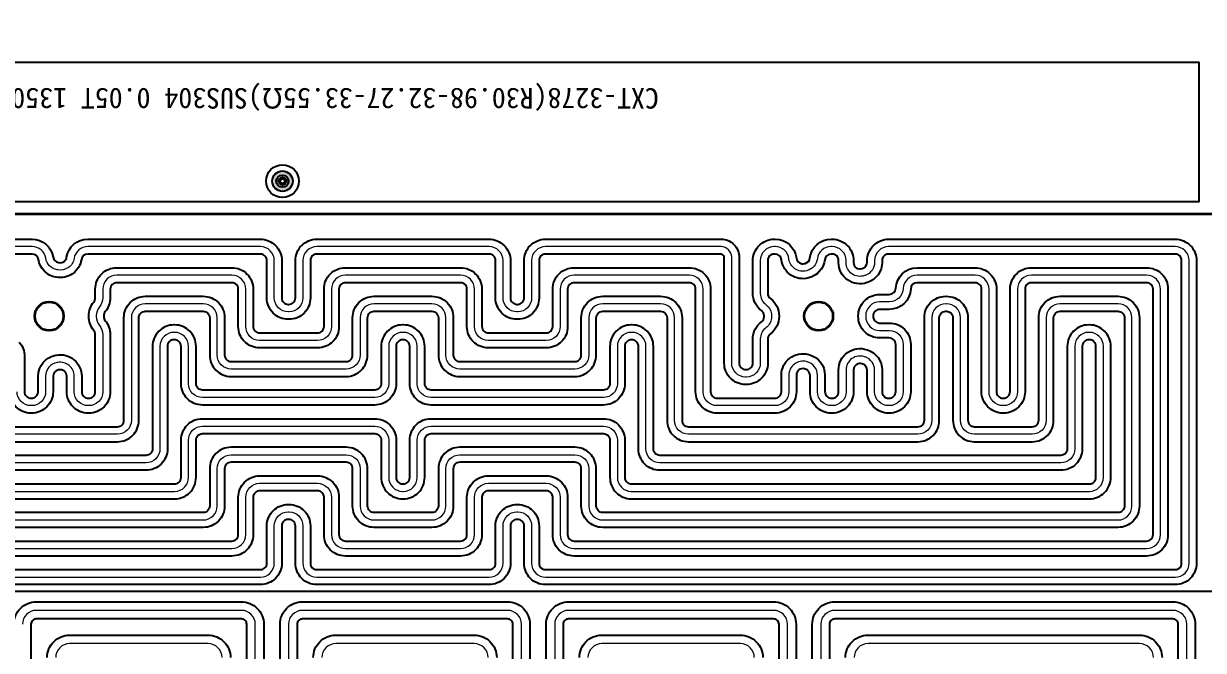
# Model space of a CAD drawing. Header units: millimetres. Extents: x -5937 to 68925, y -3068 to 5300.
# Drawn here: x 61814.9 to 62103.1, y 4489.4 to 4642.6 of the extents above; entities that cross this region are included whole.
import ezdxf

# ---------------------------------------------------------------- set-up
doc = ezdxf.new("R2010")
doc.units = ezdxf.units.MM
doc.header["$LTSCALE"] = 7
doc.header["$PDSIZE"] = -1
doc.layers.add('参照', color=6, linetype='Continuous', lineweight=9)
doc.layers.add('填充', color=3, linetype='Continuous', lineweight=9)
for name, color, linetype in [('发热丝', 3, 'Continuous'), ('发热分区', 20, 'Continuous'), ('菲林', 21, 'Continuous')]:
    doc.layers.add(name, color=color, linetype=linetype)
doc.styles.add('宋体', font='simsun.ttf')
doc.styles.add('斜仿宋', font='tssdeng.shx', dxfattribs={"width": 0.8, "oblique": 8, "bigfont": 'tssdchn.shx'})
doc.dimstyles.new('YanXiu', dxfattribs={"dimtxt": 22.5778, "dimasz": 22.5778, "dimexe": 11.2889, "dimexo": 5.64445, "dimgap": 5.64445, "dimtad": 1, "dimtoh": 1, "dimzin": 9, "dimdsep": 46, "dimtxsty": '斜仿宋', "dimcen": 22.5778, "dimazin": 2, "dimtfac": 1, "dimtmove": 0, "dimatfit": 3, "dimfxl": 1, "dimarcsym": 1})

# ---------------------------------------------------------------- blocks, each defined once
blk = doc.blocks.new('*D124')
at = {"layer": 'Defpoints', "color": 0}
for p in [(62778.12, 4734.39), (61428.12, 4586.94), (62778.12, 4586.94)]:
    blk.add_point(p, dxfattribs=at)
at = {"layer": '填充', "color": 0, "lineweight": -2}
for p, q in [((61428.12, 4592.59), (61428.12, 4745.68)), ((62778.12, 4592.59), (62778.12, 4745.68)), ((61450.7, 4734.39), (62755.54, 4734.39))]:
    blk.add_line(p, q, dxfattribs=at)
at = {"layer": '填充', "color": 0}
for points in [[(61450.7, 4738.15), (61450.7, 4730.63), (61428.12, 4734.39)], [(62755.54, 4730.63), (62755.54, 4738.15), (62778.12, 4734.39)]]:
    blk.add_solid(points, dxfattribs=at)
at = {"layer": '填充', "color": 0, "insert": (62103.12, 4751.32), "char_height": 22.578, "attachment_point": 5, "style": '斜仿宋'}
blk.add_mtext('1350', dxfattribs=at)

msp = doc.modelspace()

# ---------------------------------------------------------------- hatches: boundary and pattern name
at = {"layer": '填充', "ltscale": 10}
h = msp.add_hatch(color=3, dxfattribs=at)
h.dxf.hatch_style = 1
edge = h.paths.add_edge_path()
edge.add_arc((61878.12, 4604.056), 2.5, -360, 0, ccw=False)
edge = h.paths.add_edge_path(flags=16)
edge.add_arc((61878.12, 4604.056), 1.5, -360, 0, ccw=False)
h = msp.add_hatch(color=3, dxfattribs=at)
h.dxf.hatch_style = 1
edge = h.paths.add_edge_path()
edge.add_arc((61878.12, 4604.056), 0.95, -360, 0, ccw=False)
edge = h.paths.add_edge_path(flags=16)
edge.add_arc((61878.12, 4604.056), 0.55, -360, 0, ccw=False)

# ---------------------------------------------------------------- linework, layer by layer
at = {"color": 7, "linetype": 'Continuous', "lineweight": 35}
msp.add_lwpolyline([(61630.12, 4601.056, 0.4142136), (61635.12, 4596.056), (62571.12, 4596.056, 0.4142136), (62576.12, 4601.056)], format="xyb", dxfattribs=at)
for centre in [(61821.12, 4571.056), (62009.12, 4571.056)]:
    msp.add_circle(centre, 3.5, dxfattribs=at)
at = {"layer": '参照'}
for points in [[(61774.766, 4507.293), (61872.73, 4507.293, 0.4142136), (61876.13, 4510.693), (61876.13, 4519.829, -0.4142136), (61879.53, 4523.229), (61879.715, 4523.229, -0.4142136), (61883.115, 4519.829), (61883.115, 4510.693, 0.4142136), (61886.515, 4507.293), (61928.605, 4507.293, 0.4142136), (61932.005, 4510.693), (61932.005, 4519.829, -0.4142136), (61935.405, 4523.229), (61935.589, 4523.229, -0.4142136), (61938.989, 4519.829), (61938.989, 4510.693, 0.4142136), (61942.389, 4507.293), (62096.228, 4507.293, 0.4142136), (62099.628, 4510.693), (62099.628, 4584.656, 0.4142136), (62096.228, 4588.056), (62026.2, 4588.056, 0.4142136), (62022.8, 4584.656), (62022.8, 4584.248, -0.3232598), (62020.47, 4581.021, 0.0036367), (62020.333, 4580.975, -0.5160154), (62015.816, 4584.186), (62015.816, 4584.656, 0.4142136), (62012.416, 4588.056), (62012.18, 4588.056, 0.3785416), (62008.806, 4585.074, -0.308617), (62006.273, 4582.198, 0.0031968), (62006.131, 4582.161, -0.4578797), (62001.87, 4585.05, 0.3805894), (61998.493, 4588.056), (61998.263, 4588.056, 0.4142136), (61994.863, 4584.656), (61994.863, 4576.616, 0.2378516), (61996.242, 4573.882, -0.2394858), (61997.62, 4571.127, 0.0030922), (61997.62, 4570.985, -0.2394858), (61996.242, 4568.23, 0.2378516), (61994.863, 4565.497), (61994.863, 4559.583, -0.4142136), (61991.463, 4556.183), (61991.279, 4556.183, -0.4142136), (61987.879, 4559.583), (61987.879, 4585.456, 0.4142136), (61985.279, 4588.056), (61942.389, 4588.056, 0.4142136), (61938.989, 4584.656), (61938.989, 4575.52, -0.4142136), (61935.589, 4572.12), (61935.405, 4572.12, -0.4142136), (61932.005, 4575.52), (61932.005, 4584.656, 0.4142136), (61928.605, 4588.056), (61886.515, 4588.056, 0.4142136), (61883.115, 4584.656), (61883.115, 4575.52, -0.4142136), (61879.715, 4572.12), (61879.53, 4572.12, -0.4142136), (61876.13, 4575.52), (61876.13, 4584.656, 0.4142136), (61872.73, 4588.056), (61830.559, 4588.056, 0.3695201), (61827.199, 4585.181, -0.4226278), (61823.219, 4582.363, 0.0031415), (61823.077, 4582.388, -0.3202921), (61820.299, 4585.198, 0.3681235), (61816.943, 4588.056), (61774.766, 4588.056, 0.4142136)], [(61781.75, 4514.277), (61865.746, 4514.277, 0.4142136), (61869.146, 4517.677), (61869.146, 4526.814, -0.4142136), (61872.546, 4530.214), (61886.699, 4530.214, -0.4142136), (61890.099, 4526.814), (61890.099, 4517.677, 0.4142136), (61893.499, 4514.277), (61921.62, 4514.277, 0.4142136), (61925.02, 4517.677), (61925.02, 4526.814, -0.4142136), (61928.42, 4530.214), (61942.573, 4530.214, -0.4142136), (61945.973, 4526.814), (61945.973, 4517.677, 0.4142136), (61949.373, 4514.277), (62089.243, 4514.277, 0.4142136), (62092.643, 4517.677), (62092.643, 4577.672, 0.4142136), (62089.243, 4581.072), (62061.122, 4581.072, 0.4142136), (62057.722, 4577.672), (62057.722, 4552.598, -0.4142136), (62054.322, 4549.198), (62054.138, 4549.198, -0.4142136), (62050.738, 4552.598), (62050.738, 4577.672, 0.4142136), (62047.338, 4581.072), (62033.179, 4581.072, 0.4023529), (62029.782, 4577.81, -0.4023529), (62026.385, 4574.548), (62024.02, 4574.548, 0.4160261), (62020.62, 4571.127, -0.0030922), (62020.62, 4570.985, 0.4160261), (62024.02, 4567.564), (62026.385, 4567.564, -0.4142136), (62029.785, 4564.164), (62029.785, 4552.598, -0.4142136), (62026.385, 4549.198), (62026.2, 4549.198, -0.4142136), (62022.8, 4552.598), (62022.8, 4557.864, 0.3232598), (62020.47, 4561.091, -0.0036367), (62020.333, 4561.138, 0.5160154), (62015.816, 4557.927), (62015.816, 4552.598, -0.4142136), (62012.416, 4549.198), (62012.232, 4549.198, -0.4142136), (62008.832, 4552.598), (62008.832, 4556.62, 0.3427154), (62006.273, 4559.914, -0.0031968), (62006.131, 4559.951, 0.493488), (62001.848, 4556.668), (62001.848, 4552.598, -0.4142136), (61998.448, 4549.198), (61984.295, 4549.198, -0.4142136), (61980.895, 4552.598), (61980.895, 4577.672, 0.4142136), (61977.495, 4581.072), (61949.373, 4581.072, 0.4142136), (61945.973, 4577.672), (61945.973, 4568.535, -0.4142136), (61942.573, 4565.135), (61928.42, 4565.135, -0.4142136), (61925.02, 4568.535), (61925.02, 4577.672, 0.4142136), (61921.62, 4581.072), (61893.499, 4581.072, 0.4142136), (61890.099, 4577.672), (61890.099, 4568.535, -0.4142136), (61886.699, 4565.135), (61872.546, 4565.135, -0.4142136), (61869.146, 4568.535), (61869.146, 4577.672, 0.4142136), (61865.746, 4581.072), (61837.625, 4581.072, 0.4142136), (61834.225, 4577.672), (61834.225, 4575.536, -0.1771563), (61833.422, 4573.342, 0.1787513), (61832.62, 4571.127, -0.0030922), (61832.62, 4570.985, 0.1787513), (61833.422, 4568.77, -0.1771563), (61834.225, 4566.576), (61834.225, 4552.598, -0.4142136), (61830.825, 4549.198), (61830.64, 4549.198, -0.4142136), (61827.24, 4552.598), (61827.24, 4556.407, 0.4690725), (61823.219, 4559.75, -0.0031415), (61823.077, 4559.724, 0.364959), (61820.256, 4556.374), (61820.256, 4552.598, -0.4142136), (61816.856, 4549.198), (61816.672, 4549.198, -0.4142136), (61813.272, 4552.598)], [(61788.734, 4521.261), (61858.762, 4521.261, 0.4142136), (61862.162, 4524.661), (61862.162, 4533.798, -0.4142136), (61865.562, 4537.198), (61893.683, 4537.198, -0.4142136), (61897.083, 4533.798), (61897.083, 4524.661, 0.4142136), (61900.483, 4521.261), (61914.636, 4521.261, 0.4142136), (61918.036, 4524.661), (61918.036, 4533.798, -0.4142136), (61921.436, 4537.198), (61949.558, 4537.198, -0.4142136), (61952.958, 4533.798), (61952.958, 4524.661, 0.4142136), (61956.358, 4521.261), (62082.259, 4521.261, 0.4142136), (62085.659, 4524.661), (62085.659, 4570.688, 0.4142136), (62082.259, 4574.088), (62068.106, 4574.088, 0.4142136), (62064.706, 4570.688), (62064.706, 4545.614, -0.4142136), (62061.306, 4542.214), (62047.153, 4542.214, -0.4142136), (62043.753, 4545.614), (62043.753, 4570.688, 0.4142136), (62040.353, 4574.088), (62040.169, 4574.088, 0.4142136), (62036.769, 4570.688), (62036.769, 4545.614, -0.4142136), (62033.369, 4542.214), (61977.31, 4542.214, -0.4142136), (61973.91, 4545.614), (61973.91, 4570.688, 0.4142136), (61970.51, 4574.088), (61956.358, 4574.088, 0.4142136), (61952.958, 4570.688), (61952.958, 4561.551, -0.4142136), (61949.558, 4558.151), (61921.436, 4558.151, -0.4142136), (61918.036, 4561.551), (61918.036, 4570.688, 0.4142136), (61914.636, 4574.088), (61900.483, 4574.088, 0.4142136), (61897.083, 4570.688), (61897.083, 4561.551, -0.4142136), (61893.683, 4558.151), (61865.562, 4558.151, -0.4142136), (61862.162, 4561.551), (61862.162, 4570.688, 0.4142136), (61858.762, 4574.088), (61844.609, 4574.088, 0.4142136), (61841.209, 4570.688), (61841.209, 4545.614, -0.4142136), (61837.809, 4542.214), (61809.687, 4542.214, -0.4142136)], [(61795.719, 4528.246), (61851.777, 4528.246, 0.4142136), (61855.177, 4531.646), (61855.177, 4540.782, -0.4142136), (61858.577, 4544.182), (61900.667, 4544.182, -0.4142136), (61904.067, 4540.782), (61904.067, 4531.646, 0.4142136), (61907.467, 4528.246), (61907.652, 4528.246, 0.4142136), (61911.052, 4531.646), (61911.052, 4540.782, -0.4142136), (61914.452, 4544.182), (61956.542, 4544.182, -0.4142136), (61959.942, 4540.782), (61959.942, 4531.646, 0.4142136), (61963.342, 4528.246), (62075.275, 4528.246, 0.4142136), (62078.675, 4531.646), (62078.675, 4563.703, 0.4142136), (62075.275, 4567.103), (62075.09, 4567.103, 0.4142136), (62071.69, 4563.703), (62071.69, 4538.63, -0.4142136), (62068.29, 4535.23), (61970.326, 4535.23, -0.4142136), (61966.926, 4538.63), (61966.926, 4563.703, 0.4142136), (61963.526, 4567.103), (61963.342, 4567.103, 0.4142136), (61959.942, 4563.703), (61959.942, 4554.567, -0.4142136), (61956.542, 4551.167), (61914.452, 4551.167, -0.4142136), (61911.052, 4554.567), (61911.052, 4563.703, 0.4142136), (61907.652, 4567.103), (61907.467, 4567.103, 0.4142136), (61904.067, 4563.703), (61904.067, 4554.567, -0.4142136), (61900.667, 4551.167), (61858.577, 4551.167, -0.4142136), (61855.177, 4554.567), (61855.177, 4563.703, 0.4142136), (61851.777, 4567.103), (61851.593, 4567.103, 0.4142136), (61848.193, 4563.703), (61848.193, 4538.63, -0.4142136), (61844.793, 4535.23), (61802.703, 4535.23, -0.4142136)]]:
    msp.add_lwpolyline(points, format="xyb", dxfattribs=at)
at = {"layer": '参照', "color": 5}
for points in [[(61871.478, 4418.584), (61871.478, 4495.765, 0.4142136), (61868.078, 4499.165), (61817.984, 4499.165, 0.4142136), (61814.584, 4495.765)], [(61936.5, 4418.584), (61936.5, 4495.765, 0.4142136), (61933.1, 4499.165), (61883.006, 4499.165, 0.4142136), (61879.606, 4495.765), (61879.606, 4418.584, -0.4142136)], [(62001.522, 4420.121), (62001.522, 4495.765, 0.4142136), (61998.122, 4499.165), (61948.027, 4499.165, 0.4142136), (61944.627, 4495.765), (61944.627, 4418.584, -0.4142136)], [(62099.054, 4390.801), (62099.054, 4495.765, 0.4142136), (62095.654, 4499.165), (62013.049, 4499.165, 0.4142136), (62009.649, 4495.765), (62009.649, 4420.241, -0.3929539)], [(61863.35, 4487.637, 0.4142136), (61859.95, 4491.037), (61826.112, 4491.037, 0.4142136), (61822.712, 4487.637)], [(61928.372, 4487.637, 0.4142136), (61924.972, 4491.037), (61891.133, 4491.037, 0.4142136), (61887.733, 4487.637)], [(61993.394, 4487.637, 0.4142136), (61989.994, 4491.037), (61956.155, 4491.037, 0.4142136), (61952.755, 4487.637)], [(62090.926, 4487.637, 0.4142136), (62087.526, 4491.037), (62021.177, 4491.037, 0.4142136), (62017.777, 4487.637)]]:
    msp.add_lwpolyline(points, format="xyb", dxfattribs=at)
at = {"layer": '发热丝'}
for points in [[(61774.766, 4589.881), (61816.943, 4589.881, -0.3681235), (61822.101, 4585.488, 0.3202921), (61823.388, 4584.187, -0.0031415), (61823.553, 4584.157, 0.4226278), (61825.396, 4585.463, -0.3695201), (61830.559, 4589.881), (61872.73, 4589.881, -0.4142136), (61877.955, 4584.656), (61877.955, 4575.52, 0.4142136), (61879.53, 4573.945), (61879.715, 4573.945, 0.4142136), (61881.29, 4575.52), (61881.29, 4584.656, -0.4142136), (61886.515, 4589.881), (61928.605, 4589.881, -0.4142136), (61933.83, 4584.656), (61933.83, 4575.52, 0.4142136), (61935.405, 4573.945), (61935.589, 4573.945, 0.4142136), (61937.164, 4575.52), (61937.164, 4584.656, -0.4142136), (61942.389, 4589.881), (61985.279, 4589.881, -0.4142136), (61989.704, 4585.456), (61989.704, 4559.583, 0.4142136), (61991.279, 4558.008), (61991.463, 4558.008, 0.4142136), (61993.038, 4559.583), (61993.038, 4565.497, -0.2378516), (61995.157, 4569.698, 0.2394858), (61995.795, 4570.974, -0.0030922), (61995.795, 4571.139, 0.2394858), (61995.157, 4572.415, -0.2378516), (61993.038, 4576.616), (61993.038, 4584.656, -0.4142136), (61998.263, 4589.881), (61998.493, 4589.881, -0.3805894), (62003.683, 4585.262, 0.4578797), (62005.657, 4583.923, -0.0031968), (62005.822, 4583.967, 0.308617), (62006.995, 4585.299, -0.3785416), (62012.18, 4589.881), (62012.416, 4589.881, -0.4142136), (62017.641, 4584.656), (62017.641, 4584.186, 0.5160154), (62019.734, 4582.698, -0.0036367), (62019.896, 4582.753, 0.3232598), (62020.975, 4584.248), (62020.975, 4584.656, -0.4142136), (62026.2, 4589.881), (62096.228, 4589.881, -0.4142136), (62101.453, 4584.656), (62101.453, 4510.693, -0.4142136), (62096.228, 4505.468), (61942.389, 4505.468, -0.4142136), (61937.164, 4510.693), (61937.164, 4519.829, 0.4142136), (61935.589, 4521.404), (61935.405, 4521.404, 0.4142136), (61933.83, 4519.829), (61933.83, 4510.693, -0.4142136), (61928.605, 4505.468), (61886.515, 4505.468, -0.4142136), (61881.29, 4510.693), (61881.29, 4519.829, 0.4142136), (61879.715, 4521.404), (61879.53, 4521.404, 0.4142136), (61877.955, 4519.829), (61877.955, 4510.693, -0.4142136), (61872.73, 4505.468), (61774.766, 4505.468, -0.4142136)], [(61774.766, 4509.118), (61872.73, 4509.118, 0.4142136), (61874.305, 4510.693), (61874.305, 4519.829, -0.4142136), (61879.53, 4525.054), (61879.715, 4525.054, -0.4142136), (61884.94, 4519.829), (61884.94, 4510.693, 0.4142136), (61886.515, 4509.118), (61928.605, 4509.118, 0.4142136), (61930.18, 4510.693), (61930.18, 4519.829, -0.4142136), (61935.405, 4525.054), (61935.589, 4525.054, -0.4142136), (61940.814, 4519.829), (61940.814, 4510.693, 0.4142136), (61942.389, 4509.118), (62096.228, 4509.118, 0.4142136), (62097.803, 4510.693), (62097.803, 4584.656, 0.4142136), (62096.228, 4586.231), (62026.2, 4586.231, 0.4142136), (62024.625, 4584.656), (62024.625, 4584.248, -0.3232598), (62021.045, 4579.289, 0.0036367), (62020.933, 4579.251, -0.5160154), (62013.991, 4584.186), (62013.991, 4584.656, 0.4142136), (62012.416, 4586.231), (62012.18, 4586.231, 0.3785416), (62010.617, 4584.85, -0.308617), (62006.725, 4580.43, 0.0031968), (62006.605, 4580.399, -0.4578797), (62000.058, 4584.839, 0.3805894), (61998.493, 4586.231), (61998.263, 4586.231, 0.4142136), (61996.688, 4584.656), (61996.688, 4576.616, 0.2378516), (61997.327, 4575.349, -0.2394858), (61999.445, 4571.116, 0.0030922), (61999.445, 4570.996, -0.2394858), (61997.327, 4566.763, 0.2378516), (61996.688, 4565.497), (61996.688, 4559.583, -0.4142136), (61991.463, 4554.358), (61991.279, 4554.358, -0.4142136), (61986.054, 4559.583), (61986.054, 4585.456, 0.4142136), (61985.279, 4586.231), (61942.389, 4586.231, 0.4142136), (61940.814, 4584.656), (61940.814, 4575.52, -0.4142136), (61935.589, 4570.295), (61935.405, 4570.295, -0.4142136), (61930.18, 4575.52), (61930.18, 4584.656, 0.4142136), (61928.605, 4586.231), (61886.515, 4586.231, 0.4142136), (61884.94, 4584.656), (61884.94, 4575.52, -0.4142136), (61879.715, 4570.295), (61879.53, 4570.295, -0.4142136), (61874.305, 4575.52), (61874.305, 4584.656, 0.4142136), (61872.73, 4586.231), (61830.559, 4586.231, 0.3695201), (61829.003, 4584.899, -0.4226278), (61822.886, 4580.569, 0.0031415), (61822.767, 4580.59, -0.3202921), (61818.498, 4584.907, 0.3681235), (61816.943, 4586.231), (61774.766, 4586.231, 0.4142136)], [(61813.816, 4564.711, -0.18075), (61815.097, 4561.284), (61815.097, 4552.598, 0.4142136), (61816.672, 4551.023), (61816.856, 4551.023, 0.4142136), (61818.431, 4552.598), (61818.431, 4556.374, -0.364959), (61822.767, 4561.522, 0.0031415), (61822.886, 4561.544, -0.4690725), (61829.065, 4556.407), (61829.065, 4552.598, 0.4142136), (61830.64, 4551.023), (61830.825, 4551.023, 0.4142136), (61832.4, 4552.598), (61832.4, 4566.576, 0.1771563), (61832.028, 4567.593, -0.1787513), (61830.795, 4570.996, 0.0030922), (61830.795, 4571.116, -0.1787513), (61832.028, 4574.52, 0.1771563), (61832.4, 4575.536), (61832.4, 4577.672, -0.4142136), (61837.625, 4582.897), (61865.746, 4582.897, -0.4142136), (61870.971, 4577.672), (61870.971, 4568.535, 0.4142136), (61872.546, 4566.96), (61886.699, 4566.96, 0.4142136), (61888.274, 4568.535), (61888.274, 4577.672, -0.4142136), (61893.499, 4582.897), (61921.62, 4582.897, -0.4142136), (61926.845, 4577.672), (61926.845, 4568.535, 0.4142136), (61928.42, 4566.96), (61942.573, 4566.96, 0.4142136), (61944.148, 4568.535), (61944.148, 4577.672, -0.4142136), (61949.373, 4582.897), (61977.495, 4582.897, -0.4142136), (61982.72, 4577.672), (61982.72, 4552.598, 0.4142136), (61984.295, 4551.023), (61998.448, 4551.023, 0.4142136), (62000.023, 4552.598), (62000.023, 4556.668, -0.493488), (62006.605, 4561.714, 0.0031968), (62006.725, 4561.682, -0.3427154), (62010.657, 4556.62), (62010.657, 4552.598, 0.4142136), (62012.232, 4551.023), (62012.416, 4551.023, 0.4142136), (62013.991, 4552.598), (62013.991, 4557.927, -0.5160154), (62020.933, 4562.862, 0.0036367), (62021.045, 4562.824, -0.3232598), (62024.625, 4557.864), (62024.625, 4552.598, 0.4142136), (62026.2, 4551.023), (62026.385, 4551.023, 0.4142136), (62027.96, 4552.598), (62027.96, 4564.164, 0.4142136), (62026.385, 4565.739), (62024.02, 4565.739, -0.4160261), (62018.795, 4570.996, 0.0030922), (62018.795, 4571.116, -0.4160261), (62024.02, 4576.373), (62026.385, 4576.373, 0.4023529), (62027.958, 4577.884, -0.4023529), (62033.179, 4582.897), (62047.338, 4582.897, -0.4142136), (62052.563, 4577.672), (62052.563, 4552.598, 0.4142136), (62054.138, 4551.023), (62054.322, 4551.023, 0.4142136), (62055.897, 4552.598), (62055.897, 4577.672, -0.4142136), (62061.122, 4582.897), (62089.243, 4582.897, -0.4142136), (62094.468, 4577.672), (62094.468, 4517.677, -0.4142136), (62089.243, 4512.452), (61949.373, 4512.452, -0.4142136), (61944.148, 4517.677), (61944.148, 4526.814, 0.4142136), (61942.573, 4528.389), (61928.42, 4528.389, 0.4142136), (61926.845, 4526.814), (61926.845, 4517.677, -0.4142136), (61921.62, 4512.452), (61893.499, 4512.452, -0.4142136), (61888.274, 4517.677), (61888.274, 4526.814, 0.4142136), (61886.699, 4528.389), (61872.546, 4528.389, 0.4142136), (61870.971, 4526.814), (61870.971, 4517.677, -0.4142136), (61865.746, 4512.452), (61781.75, 4512.452, -0.4142136)], [(61781.75, 4516.102), (61865.746, 4516.102, 0.4142136), (61867.321, 4517.677), (61867.321, 4526.814, -0.4142136), (61872.546, 4532.039), (61886.699, 4532.039, -0.4142136), (61891.924, 4526.814), (61891.924, 4517.677, 0.4142136), (61893.499, 4516.102), (61921.62, 4516.102, 0.4142136), (61923.195, 4517.677), (61923.195, 4526.814, -0.4142136), (61928.42, 4532.039), (61942.573, 4532.039, -0.4142136), (61947.798, 4526.814), (61947.798, 4517.677, 0.4142136), (61949.373, 4516.102), (62089.243, 4516.102, 0.4142136), (62090.818, 4517.677), (62090.818, 4577.672, 0.4142136), (62089.243, 4579.247), (62061.122, 4579.247, 0.4142136), (62059.547, 4577.672), (62059.547, 4552.598, -0.4142136), (62054.322, 4547.373), (62054.138, 4547.373, -0.4142136), (62048.913, 4552.598), (62048.913, 4577.672, 0.4142136), (62047.338, 4579.247), (62033.179, 4579.247, 0.4023529), (62031.605, 4577.736, -0.4023529), (62026.385, 4572.723), (62024.02, 4572.723, 0.4160261), (62022.445, 4571.139, -0.0030922), (62022.445, 4570.974, 0.4160261), (62024.02, 4569.389), (62026.385, 4569.389, -0.4142136), (62031.61, 4564.164), (62031.61, 4552.598, -0.4142136), (62026.385, 4547.373), (62026.2, 4547.373, -0.4142136), (62020.975, 4552.598), (62020.975, 4557.864, 0.3232598), (62019.896, 4559.359, -0.0036367), (62019.734, 4559.414, 0.5160154), (62017.641, 4557.927), (62017.641, 4552.598, -0.4142136), (62012.416, 4547.373), (62012.232, 4547.373, -0.4142136), (62007.007, 4552.598), (62007.007, 4556.62, 0.3427154), (62005.822, 4558.146, -0.0031968), (62005.657, 4558.189, 0.493488), (62003.673, 4556.668), (62003.673, 4552.598, -0.4142136), (61998.448, 4547.373), (61984.295, 4547.373, -0.4142136), (61979.07, 4552.598), (61979.07, 4577.672, 0.4142136), (61977.495, 4579.247), (61949.373, 4579.247, 0.4142136), (61947.798, 4577.672), (61947.798, 4568.535, -0.4142136), (61942.573, 4563.31), (61928.42, 4563.31, -0.4142136), (61923.195, 4568.535), (61923.195, 4577.672, 0.4142136), (61921.62, 4579.247), (61893.499, 4579.247, 0.4142136), (61891.924, 4577.672), (61891.924, 4568.535, -0.4142136), (61886.699, 4563.31), (61872.546, 4563.31, -0.4142136), (61867.321, 4568.535), (61867.321, 4577.672, 0.4142136), (61865.746, 4579.247), (61837.625, 4579.247, 0.4142136), (61836.05, 4577.672), (61836.05, 4575.536, -0.1771563), (61834.816, 4572.165, 0.1787513), (61834.445, 4571.139, -0.0030922), (61834.445, 4570.974, 0.1787513), (61834.816, 4569.948, -0.1771563), (61836.05, 4566.576), (61836.05, 4552.598, -0.4142136), (61830.825, 4547.373), (61830.64, 4547.373, -0.4142136), (61825.415, 4552.598), (61825.415, 4556.407, 0.4690725), (61823.553, 4557.955, -0.0031415), (61823.388, 4557.926, 0.364959), (61822.081, 4556.374), (61822.081, 4552.598, -0.4142136), (61816.856, 4547.373), (61816.672, 4547.373, -0.4142136), (61811.447, 4552.598)], [(61809.687, 4544.039), (61837.809, 4544.039, 0.4142136), (61839.384, 4545.614), (61839.384, 4570.688, -0.4142136), (61844.609, 4575.913), (61858.762, 4575.913, -0.4142136), (61863.987, 4570.688), (61863.987, 4561.551, 0.4142136), (61865.562, 4559.976), (61893.683, 4559.976, 0.4142136), (61895.258, 4561.551), (61895.258, 4570.688, -0.4142136), (61900.483, 4575.913), (61914.636, 4575.913, -0.4142136), (61919.861, 4570.688), (61919.861, 4561.551, 0.4142136), (61921.436, 4559.976), (61949.558, 4559.976, 0.4142136), (61951.133, 4561.551), (61951.133, 4570.688, -0.4142136), (61956.358, 4575.913), (61970.51, 4575.913, -0.4142136), (61975.735, 4570.688), (61975.735, 4545.614, 0.4142136), (61977.31, 4544.039), (62033.369, 4544.039, 0.4142136), (62034.944, 4545.614), (62034.944, 4570.688, -0.4142136), (62040.169, 4575.913), (62040.353, 4575.913, -0.4142136), (62045.578, 4570.688), (62045.578, 4545.614, 0.4142136), (62047.153, 4544.039), (62061.306, 4544.039, 0.4142136), (62062.881, 4545.614), (62062.881, 4570.688, -0.4142136), (62068.106, 4575.913), (62082.259, 4575.913, -0.4142136), (62087.484, 4570.688), (62087.484, 4524.661, -0.4142136), (62082.259, 4519.436), (61956.358, 4519.436, -0.4142136), (61951.133, 4524.661), (61951.133, 4533.798, 0.4142136), (61949.558, 4535.373), (61921.436, 4535.373, 0.4142136), (61919.861, 4533.798), (61919.861, 4524.661, -0.4142136), (61914.636, 4519.436), (61900.483, 4519.436, -0.4142136), (61895.258, 4524.661), (61895.258, 4533.798, 0.4142136), (61893.683, 4535.373), (61865.562, 4535.373, 0.4142136), (61863.987, 4533.798), (61863.987, 4524.661, -0.4142136), (61858.762, 4519.436), (61788.734, 4519.436, -0.4142136)], [(61809.687, 4540.389), (61837.809, 4540.389, 0.4142136), (61843.034, 4545.614), (61843.034, 4570.688, -0.4142136), (61844.609, 4572.263), (61858.762, 4572.263, -0.4142136), (61860.337, 4570.688), (61860.337, 4561.551, 0.4142136), (61865.562, 4556.326), (61893.683, 4556.326, 0.4142136), (61898.908, 4561.551), (61898.908, 4570.688, -0.4142136), (61900.483, 4572.263), (61914.636, 4572.263, -0.4142136), (61916.211, 4570.688), (61916.211, 4561.551, 0.4142136), (61921.436, 4556.326), (61949.558, 4556.326, 0.4142136), (61954.783, 4561.551), (61954.783, 4570.688, -0.4142136), (61956.358, 4572.263), (61970.51, 4572.263, -0.4142136), (61972.085, 4570.688), (61972.085, 4545.614, 0.4142136), (61977.31, 4540.389), (62033.369, 4540.389, 0.4142136), (62038.594, 4545.614), (62038.594, 4570.688, -0.4142136), (62040.169, 4572.263), (62040.353, 4572.263, -0.4142136), (62041.928, 4570.688), (62041.928, 4545.614, 0.4142136), (62047.153, 4540.389), (62061.306, 4540.389, 0.4142136), (62066.531, 4545.614), (62066.531, 4570.688, -0.4142136), (62068.106, 4572.263), (62082.259, 4572.263, -0.4142136), (62083.834, 4570.688), (62083.834, 4524.661, -0.4142136), (62082.259, 4523.086), (61956.358, 4523.086, -0.4142136), (61954.783, 4524.661), (61954.783, 4533.798, 0.4142136), (61949.558, 4539.023), (61921.436, 4539.023, 0.4142136), (61916.211, 4533.798), (61916.211, 4524.661, -0.4142136), (61914.636, 4523.086), (61900.483, 4523.086, -0.4142136), (61898.908, 4524.661), (61898.908, 4533.798, 0.4142136), (61893.683, 4539.023), (61865.562, 4539.023, 0.4142136), (61860.337, 4533.798), (61860.337, 4524.661, -0.4142136), (61858.762, 4523.086), (61788.734, 4523.086, -0.4142136)], [(61795.719, 4526.421), (61851.777, 4526.421, 0.4142136), (61857.002, 4531.646), (61857.002, 4540.782, -0.4142136), (61858.577, 4542.357), (61900.667, 4542.357, -0.4142136), (61902.242, 4540.782), (61902.242, 4531.646, 0.4142136), (61907.467, 4526.421), (61907.652, 4526.421, 0.4142136), (61912.877, 4531.646), (61912.877, 4540.782, -0.4142136), (61914.452, 4542.357), (61956.542, 4542.357, -0.4142136), (61958.117, 4540.782), (61958.117, 4531.646, 0.4142136), (61963.342, 4526.421), (62075.275, 4526.421, 0.4142136), (62080.5, 4531.646), (62080.5, 4563.703, 0.4142136), (62075.275, 4568.928), (62075.09, 4568.928, 0.4142136), (62069.865, 4563.703), (62069.865, 4538.63, -0.4142136), (62068.29, 4537.055), (61970.326, 4537.055, -0.4142136), (61968.751, 4538.63), (61968.751, 4563.703, 0.4142136), (61963.526, 4568.928), (61963.342, 4568.928, 0.4142136), (61958.117, 4563.703), (61958.117, 4554.567, -0.4142136), (61956.542, 4552.992), (61914.452, 4552.992, -0.4142136), (61912.877, 4554.567), (61912.877, 4563.703, 0.4142136), (61907.652, 4568.928), (61907.467, 4568.928, 0.4142136), (61902.242, 4563.703), (61902.242, 4554.567, -0.4142136), (61900.667, 4552.992), (61858.577, 4552.992, -0.4142136), (61857.002, 4554.567), (61857.002, 4563.703, 0.4142136), (61851.777, 4568.928), (61851.593, 4568.928, 0.4142136), (61846.368, 4563.703), (61846.368, 4538.63, -0.4142136), (61844.793, 4537.055), (61802.703, 4537.055, -0.4142136)], [(61795.719, 4530.071), (61851.777, 4530.071, 0.4142136), (61853.352, 4531.646), (61853.352, 4540.782, -0.4142136), (61858.577, 4546.007), (61900.667, 4546.007, -0.4142136), (61905.892, 4540.782), (61905.892, 4531.646, 0.4142136), (61907.467, 4530.071), (61907.652, 4530.071, 0.4142136), (61909.227, 4531.646), (61909.227, 4540.782, -0.4142136), (61914.452, 4546.007), (61956.542, 4546.007, -0.4142136), (61961.767, 4540.782), (61961.767, 4531.646, 0.4142136), (61963.342, 4530.071), (62075.275, 4530.071, 0.4142136), (62076.85, 4531.646), (62076.85, 4563.703, 0.4142136), (62075.275, 4565.278), (62075.09, 4565.278, 0.4142136), (62073.515, 4563.703), (62073.515, 4538.63, -0.4142136), (62068.29, 4533.405), (61970.326, 4533.405, -0.4142136), (61965.101, 4538.63), (61965.101, 4563.703, 0.4142136), (61963.526, 4565.278), (61963.342, 4565.278, 0.4142136), (61961.767, 4563.703), (61961.767, 4554.567, -0.4142136), (61956.542, 4549.342), (61914.452, 4549.342, -0.4142136), (61909.227, 4554.567), (61909.227, 4563.703, 0.4142136), (61907.652, 4565.278), (61907.467, 4565.278, 0.4142136), (61905.892, 4563.703), (61905.892, 4554.567, -0.4142136), (61900.667, 4549.342), (61858.577, 4549.342, -0.4142136), (61853.352, 4554.567), (61853.352, 4563.703, 0.4142136), (61851.777, 4565.278), (61851.593, 4565.278, 0.4142136), (61850.018, 4563.703), (61850.018, 4538.63, -0.4142136), (61844.793, 4533.405), (61802.703, 4533.405, -0.4142136)], [(61812.499, 4495.765, -0.4142136), (61817.984, 4501.25), (61868.078, 4501.25, -0.4142136), (61873.563, 4495.765), (61873.563, 4418.584, 0.4142136)], [(61877.521, 4418.584), (61877.521, 4495.765, -0.4142136), (61883.006, 4501.25), (61933.1, 4501.25, -0.4142136), (61938.585, 4495.765), (61938.585, 4418.584, 0.4142136)], [(61942.542, 4418.584), (61942.542, 4495.765, -0.4142136), (61948.027, 4501.25), (61998.122, 4501.25, -0.4142136), (62003.607, 4495.765), (62003.607, 4420.121, 0.4459295)], [(62007.564, 4420.241), (62007.564, 4495.765, -0.4142136), (62013.049, 4501.25), (62095.654, 4501.25, -0.4142136), (62101.139, 4495.765), (62101.139, 4390.801)], [(61869.393, 4418.584), (61869.393, 4495.765, 0.4142136), (61868.078, 4497.08), (61817.984, 4497.08, 0.4142136), (61816.669, 4495.765), (61816.669, 4419.069, -0.3411658)], [(61934.415, 4418.584), (61934.415, 4495.765, 0.4142136), (61933.1, 4497.08), (61883.006, 4497.08, 0.4142136), (61881.691, 4495.765), (61881.691, 4418.584, -0.4142136)], [(61999.437, 4420.121), (61999.437, 4495.765, 0.4142136), (61998.122, 4497.08), (61948.027, 4497.08, 0.4142136), (61946.712, 4495.765), (61946.712, 4418.584, -0.4142136)], [(62096.969, 4390.801), (62096.969, 4495.765, 0.4142136), (62095.654, 4497.08), (62013.049, 4497.08, 0.4142136), (62011.734, 4495.765), (62011.734, 4420.241, -0.3929539)], [(61820.627, 4487.637, -0.4142136), (61826.112, 4493.122), (61859.95, 4493.122, -0.4142136), (61865.435, 4487.637)], [(61885.648, 4487.637, -0.4142136), (61891.133, 4493.122), (61924.972, 4493.122, -0.4142136), (61930.457, 4487.637)], [(61950.67, 4487.637, -0.4142136), (61956.155, 4493.122), (61989.994, 4493.122, -0.4142136), (61995.479, 4487.637)], [(62015.692, 4487.637, -0.4142136), (62021.177, 4493.122), (62087.526, 4493.122, -0.4142136), (62093.011, 4487.637)]]:
    msp.add_lwpolyline(points, format="xyb", dxfattribs=at)
at = {"layer": '发热分区', "color": 2}
msp.add_lwpolyline([(61520.375, 4503.801), (61520.375, 3878.312), (62685.864, 3878.312), (62685.864, 4503.801)], close=True, dxfattribs=at)
at = {"layer": '菲林'}
msp.add_lwpolyline([(61425.12, 4192.056), (61425.12, 4599.056), (61593.12, 4599.056, 0.4142135), (61595.12, 4601.056), (61595.12, 4629.056), (61633.12, 4629.056), (61633.12, 4601.056, 0.4142136), (61635.12, 4599.056), (62102.12, 4599.056), (62102.12, 4633.056), (61418.62, 4633.056, 0.4142136), (61415.62, 4630.056), (61415.62, 4192.056)], format="xyb", close=True, dxfattribs=at)
for radius in [4, 2.5, 1.5, 0.95, 0.55]:
    msp.add_circle((61878.12, 4604.056), radius, dxfattribs=at)

# ---------------------------------------------------------------- next in the draw order: texts
at = {"layer": '菲林', "insert": (61970.085, 4621.781), "char_height": 5, "attachment_point": 1, "rotation": 180, "style": '宋体', "bg_fill": 2}
msp.add_mtext_dynamic_manual_height_columns('{\\fSimHei|b0|i0|c134|p49;CXT-3278(R30.98-32.27-33.55Ω)SUS304 0.05T 1350-810 20250918}', width=1208.88574, gutter_width=17.5, heights=[-6.152], dxfattribs=at)

# ---------------------------------------------------------------- next in the draw order: dimensions: what is measured, and where the dimension line sits
at = {"layer": '填充'}
dim = msp.add_linear_dim(base=(62778.12, 4734.391), p1=(61428.12, 4586.942), p2=(62778.12, 4586.942), dimstyle='YanXiu', dxfattribs=at)
dim.commit()
dim.dimension.update_dxf_attribs({"geometry": '*D124', "text_midpoint": (62103.12, 4751.325)})

doc.saveas('drawing.dxf')
